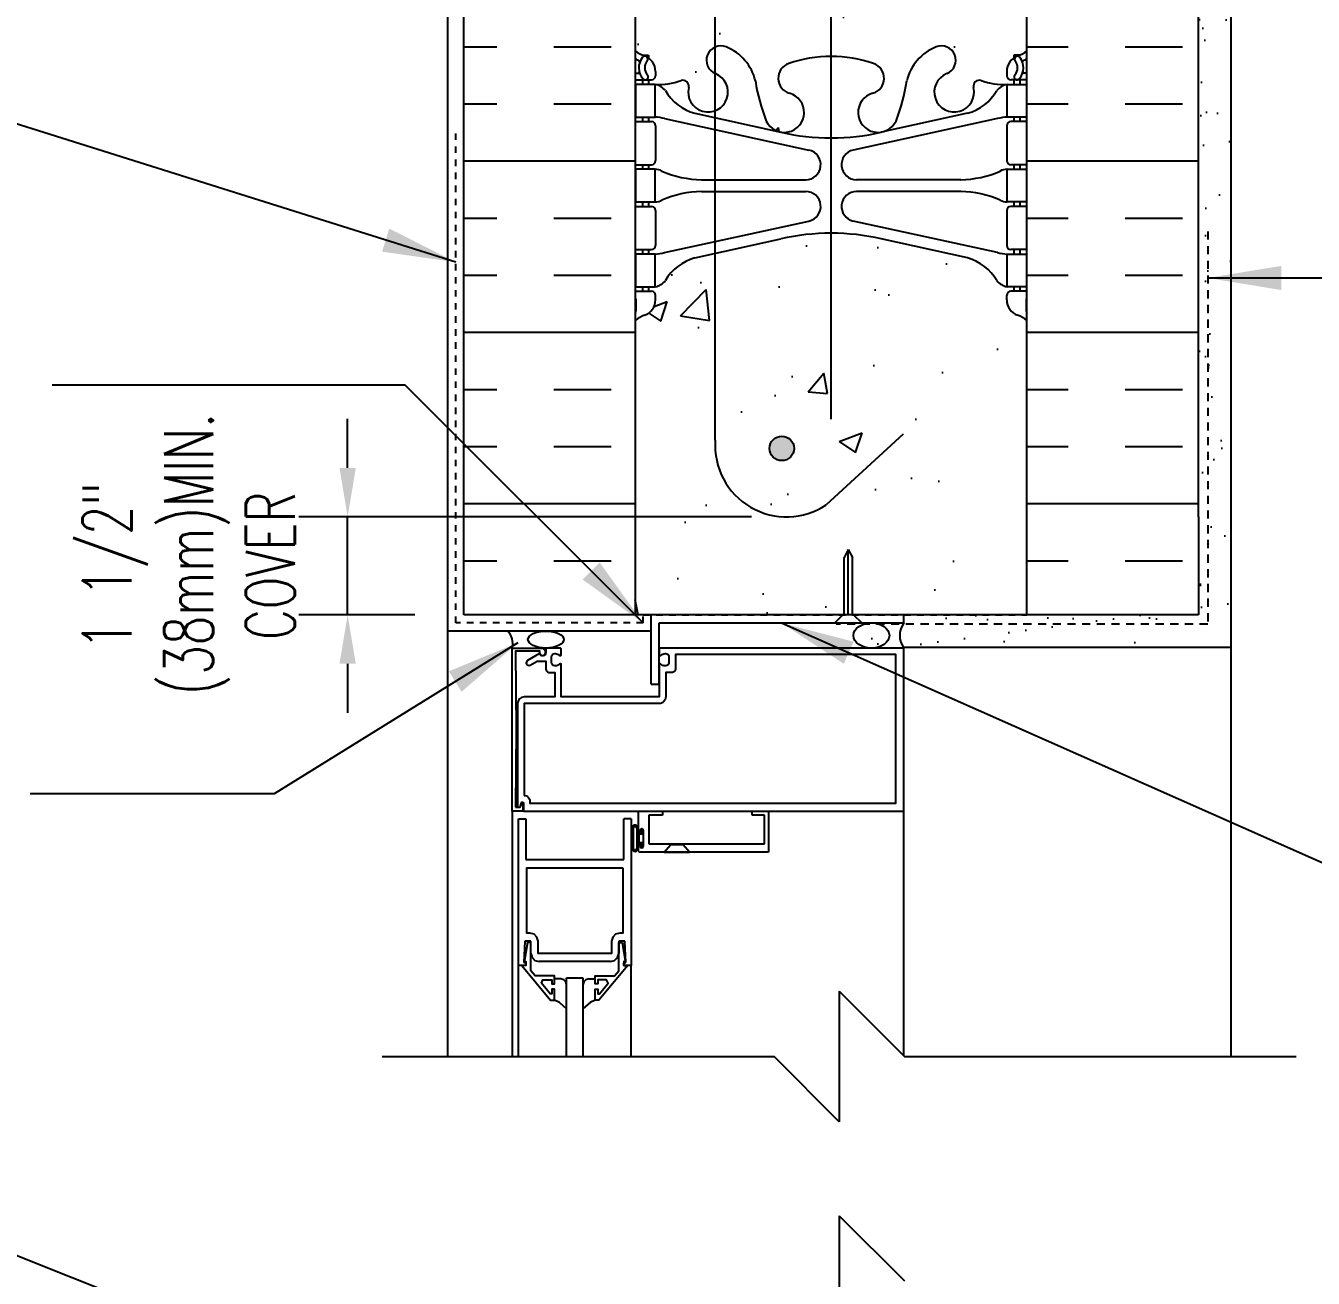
# Model space of a CAD drawing. Header units: inches. Extents: x -6.4 to 42.3, y 55.7 to 149.3.
# Drawn here: x 6.08 to 25.8, y 118.05 to 137.24 of the extents above; entities that cross this region are included whole.
import ezdxf

# ---------------------------------------------------------------- set-up
doc = ezdxf.new("R2010")
doc.units = ezdxf.units.IN
doc.header["$LTSCALE"] = 0.5
doc.header["$MEASUREMENT"] = 0
doc.linetypes.add('DASHED2', pattern=[0.375, 0.25, -0.125])
for name, color, linetype in [('HATCH', 12, 'Continuous'), ('LINE18', 9, 'Continuous'), ('line25', 2, 'Continuous'), ('LINE50', 5, 'Continuous'), ('LINE65', 3, 'Continuous'), ('LINE9', 9, 'Continuous'), ('TEXT', 4, 'Continuous'), ('Web_Edge', 9, 'Continuous')]:
    doc.layers.add(name, color=color, linetype=linetype)
doc.styles.add('DIM', font='romans.shx', dxfattribs={"width": 0.7})
doc.dimstyles.new('ext_12', dxfattribs={"dimscale": 12, "dimtxt": 0.09375, "dimasz": 0.09375, "dimexe": 0.09375, "dimexo": 0.0625, "dimgap": 0.0625, "dimtad": 1, "dimdec": 1, "dimzin": 2, "dimdsep": 46, "dimlunit": 4, "dimtxsty": 'DIM', "dimcen": 0.09, "dimdle": 0.09375, "dimclrt": 4, "dimadec": 0, "dimazin": 0, "dimtfac": 1, "dimtdec": 1, "dimtmove": 1, "dimatfit": 3, "dimfxl": 1, "dimfrac": 2, "dimtolj": 1, "dimtzin": 0, "dimarcsym": 0})
doc.dimstyles.new('ext_8', dxfattribs={"dimscale": 8, "dimtxt": 0.09375, "dimasz": 0.09375, "dimexe": 0.09375, "dimexo": 0.0625, "dimgap": 0.0625, "dimtad": 1, "dimdec": 6, "dimzin": 3, "dimdsep": 46, "dimlunit": 4, "dimtxsty": 'DIM', "dimcen": 0.09, "dimdle": 0.09375, "dimclrt": 4, "dimadec": 0, "dimazin": 0, "dimtfac": 1, "dimtdec": 6, "dimtmove": 2, "dimatfit": 3, "dimfxl": 1, "dimfrac": 2, "dimtolj": 1, "dimtzin": 0, "dimarcsym": 0})

# ---------------------------------------------------------------- blocks, each defined once
blk = doc.blocks.new('*D1')
at = {"layer": 'Defpoints', "color": 0, "transparency": 16777216}
for p in [(11.01, 129.715), (17.698, 129.715), (12.541, 128.215)]:
    blk.add_point(p, dxfattribs=at)
at = {"layer": 'TEXT', "color": 0, "lineweight": -2, "transparency": 16777216}
for p, q in [((11.01, 130.465), (11.01, 131.215)), ((17.198, 129.715), (10.26, 129.715)), ((11.01, 128.215), (11.01, 129.715)), ((12.041, 128.215), (10.26, 128.215)), ((11.01, 127.465), (11.01, 126.715))]:
    blk.add_line(p, q, dxfattribs=at)
at = {"layer": 'TEXT', "color": 0, "transparency": 16777216}
for points in [[(10.885, 130.465), (11.135, 130.465), (11.01, 129.715)], [(10.885, 127.465), (11.135, 127.465), (11.01, 128.215)]]:
    blk.add_solid(points, dxfattribs=at)
at = {"layer": 'TEXT', "color": 4, "transparency": 16777216, "insert": (8.574, 128.965), "char_height": 0.75, "attachment_point": 5, "rotation": 90, "style": 'DIM'}
blk.add_mtext('\\A1;1 1/2" \\P (38mm)MIN. \\PCOVER', dxfattribs=at)

msp = doc.modelspace()

# ---------------------------------------------------------------- hatches: boundary and pattern name
at = {"layer": 'HATCH'}
h = msp.add_hatch(dxfattribs=at)
h.set_pattern_fill('AR-CONC', color=256, scale=0.5)
h.paths.add_polyline_path([(21.2160978, 87.5395802), (21.1110978, 87.5395802, -0.1889729321), (20.9552288, 87.6344247, 0.1963228336), (20.5060978, 87.9806844), (19.1842423, 88.27118, 0.0577946906), (18.4161015, 88.3602665, 0.0577946906), (17.6479607, 88.27118), (16.3261051, 87.9806844, 0.1963228336), (15.8769742, 87.6344247, -0.1889729321), (15.7211051, 87.5395802), (15.6161051, 87.5395802), (15.6161051, 87.4695802), (15.6636051, 87.4695802, -0.4142135624), (15.7261051, 87.4070802), (15.7261051, 87.3395802, -0.3178372452), (15.5594384, 87.1038779, 0.0824145898), (15.4161015, 87.0247715), (15.4161015, 85.498284), (17.4161015, 85.4982726), (18.4161015, 84.4982726), (18.4161015, 86.4982726), (19.4161015, 85.4982726), (21.4161015, 85.4982883), (21.4161015, 87.0247715, 0.0824145898), (21.2727645, 87.1038779, -0.3178372452), (21.1060978, 87.3395802), (21.1060978, 87.4070802, -0.4142135624), (21.1685978, 87.4695802), (21.2160978, 87.4695802)])
h.paths.add_polyline_path([(21.4161015, 93.2434075), (21.4161015, 93.9721406), (21.3411015, 93.7421406, -0.6), (21.2411015, 93.7421406), (21.1921884, 93.8921406), (21.0661015, 93.8921406, -0.4142135624), (21.0161015, 93.9421406), (21.0161015, 93.9721406), (20.9161015, 93.9721406), (20.9161015, 95.4874551, 0.2589583705), (20.6569609, 95.9542535, -0.3113104134), (20.6004014, 96.0843974, 2.1272927511), (20.1878158, 95.8599067, -1), (20.0243872, 95.4513837, -0.3253062267), (19.5578124, 96.1935496, 0.1048804382), (19.3854166, 97.005361, 1.4229132431), (19.0519098, 96.5382762, -0.7355925422), (19.0646946, 96.0802297, -0.0827551475), (18.4161015, 95.9721406, -0.0827551475), (17.7675083, 96.0802297, -0.7355925422), (17.7802932, 96.5382762, 1.4229132431), (17.4467863, 97.005361, 0.1048804382), (17.2743905, 96.1935496, -0.3253062267), (16.8078158, 95.4513837, -1), (16.6443872, 95.8599067, 2.1272927511), (16.2318015, 96.0843974, -0.3113104134), (16.175242, 95.9542535, 0.2589583705), (15.9161015, 95.4874551), (15.9161015, 93.9721406), (15.8161015, 93.9721406), (15.8161015, 93.9421406, -0.4142135624), (15.7661015, 93.8921406), (15.6400145, 93.8921406), (15.5911015, 93.7421406, -0.6), (15.4911015, 93.7421406), (15.4161015, 93.9721406), (15.4161015, 91.1543889, 0.0643975703), (15.5261051, 91.0884294), (15.6161051, 91.0884294), (15.6161051, 91.0467034, -0.2490694202), (15.7261051, 90.8395802), (15.7261051, 90.7720802, -0.4142135624), (15.6636051, 90.7095802), (15.6161051, 90.7095802), (15.6161051, 90.6395802), (15.7211051, 90.6395802, 0.1004604156), (16.1148036, 90.696743, -0.6014354321), (16.234307, 90.5918596, 2.1820948247), (16.6443872, 90.804769, -1), (16.8078158, 91.2132921, -0.2443795114), (17.2562236, 90.6925352, 0.0531565226), (17.4220631, 90.0784536, 0.2232530871), (17.6223909, 89.9135997), (17.6420092, 89.9092883, 0.9554715931), (17.7802932, 90.5027583, -0.7355925422), (17.7675083, 90.9608049, -0.0827551475), (18.4161015, 91.0688939, -0.0827551475), (19.0646946, 90.9608049, -0.7355925422), (19.0519098, 90.5027583, 0.9554715931), (19.1901937, 89.9092883), (19.2098121, 89.9135997, 0.2232530871), (19.4101399, 90.0784536, 0.0531565226), (19.5759793, 90.6925352, -0.2443795114), (20.0243872, 91.2132921, -1), (20.1878158, 90.804769, 2.1820948247), (20.5978959, 90.5918596, -0.6014354321), (20.7173994, 90.696743, 0.1004604156), (21.1110978, 90.6395802), (21.2160978, 90.6395802), (21.2160978, 90.7095802), (21.1685978, 90.7095802, -0.4142135624), (21.1060978, 90.7720802), (21.1060978, 90.8395802, -0.2490694202), (21.2160978, 91.0467034), (21.2160978, 91.0884294), (21.3060978, 91.0884294, 0.0643975703), (21.4161015, 91.1543889)])
h.paths.add_polyline_path([(18.3011006, 97.9779499, 0.4135815914), (17.9261015, 98.3521406), (16.5411015, 98.3521406, 0.4142135624), (15.9161015, 97.7271406), (15.9161015, 97.2004129, 0.5490706968), (16.4500553, 96.8607679), (17.4623785, 97.3345352, -0.0530942443), (17.9129196, 97.4896791, 0.3501185223)])
h.paths.add_polyline_path([(17.9129196, 99.3946021, -0.0530942443), (17.4623785, 99.549746), (16.4500553, 100.0235132, 0.5490706968), (15.9161015, 99.6838683), (15.9161015, 99.1571406, 0.4142135624), (16.5411015, 98.5321406), (17.9261015, 98.5321406, 0.4135815914), (18.3011006, 98.9063313, 0.3501185223)])
h.paths.add_polyline_path([(20.9161015, 99.1571406), (20.9161015, 99.6838683, 0.5490706968), (20.3821476, 100.0235132), (19.3698244, 99.549746, -0.0530942443), (18.9192833, 99.3946021, 0.3501185223), (18.5311023, 98.9063313, 0.4135815914), (18.9061015, 98.5321406), (20.2911015, 98.5321406, 0.4142135624)])
h.paths.add_polyline_path([(20.9161015, 97.7271406, 0.4142135624), (20.2911015, 98.3521406), (18.9061015, 98.3521406, 0.4135815914), (18.5311023, 97.9779499, 0.3501185223), (18.9192833, 97.4896791, -0.0530942443), (19.3698244, 97.3345352), (20.3821476, 96.8607679, 0.5490706968), (20.9161015, 97.2004129)])
h.paths.add_polyline_path([(20.9161015, 101.9310575), (20.7961015, 102.1310575), (20.7961015, 102.2434075), (20.7961015, 102.3557575), (20.9161015, 102.5557575), (20.9161015, 103.6966272, 0.2910966595), (20.6280399, 104.1494872), (19.3698244, 104.738332, 0.0933692721), (18.5629761, 104.9456635, 0.0163324644), (18.4161015, 104.9504624, 0.1098692817), (17.4623785, 104.738332), (16.204163, 104.1494872, 0.2910966595), (15.9161015, 103.6966272), (15.9161015, 102.5557575), (16.0361015, 102.3557575), (16.0361015, 102.2434075), (16.0361015, 102.1310575), (15.9161015, 101.9310575), (15.9161015, 100.7901877, 0.2910966595), (16.204163, 100.3373278), (17.4623785, 99.7484829, 0.1098692817), (18.4161015, 99.5363525, 0.1098692817), (19.3698244, 99.7484829), (20.6280399, 100.3373278, 0.2910966595), (20.9161015, 100.7901877)])
h.paths.add_polyline_path([(18.207655, 105.288492, 0.1570718047), (18.3011006, 105.5804837, 0.4135815914), (17.9261015, 105.9546743), (16.5411015, 105.9546743, 0.4142135624), (15.9161015, 105.3296743), (15.9161015, 104.8029466, 0.5490706968), (16.4500553, 104.4633017), (17.4623785, 104.9370689, -0.0530942443), (17.9129196, 105.0922128, 0.1829837551)])
h.paths.add_polyline_path([(18.3011006, 106.508865, 0.3501185224), (17.9129196, 106.9971359, -0.0530942443), (17.4623785, 107.1522797), (16.4500553, 107.626047, 0.5490706968), (15.9161015, 107.2864021), (15.9161015, 106.7596743, 0.4142135624), (16.5411015, 106.1346743), (17.9261015, 106.1346743, 0.4135815914)], flags=17)
h.paths.add_polyline_path([(20.9161015, 106.7596743), (20.9161015, 107.2864021, 0.5490706968), (20.3821476, 107.626047), (19.3698244, 107.1522797, -0.0516454986), (18.9319485, 107.0000804, -0.001444784), (18.9192833, 106.9971359, 0.3501185223), (18.5311023, 106.508865, 0.4135815914), (18.9061015, 106.1346743), (20.2911015, 106.1346743, 0.4142135624)], flags=17)
h.paths.add_polyline_path([(20.9161015, 105.3296743, 0.4142135624), (20.2911015, 105.9546743), (18.9061015, 105.9546743, 0.4135815914), (18.5311023, 105.5804837, 0.3501185223), (18.9192833, 105.0922128, -0.0530942443), (19.3698244, 104.9370689), (20.3821476, 104.4633017, 0.5490706968), (20.9161015, 104.8029466)])
h.paths.add_polyline_path([(24.0411015, 111.2434075), (12.7911015, 111.2434075), (12.7911015, 107.2434075), (15.4161015, 104.6184075), (15.4161015, 108.9993599), (15.9161015, 108.9993599, 0.2589583705), (16.175242, 108.5325614, -0.3113104134), (16.2318015, 108.4024175, 2.1272927511), (16.6443872, 108.6269082, -1), (16.8078158, 109.0354312, -0.3253062267), (17.2743905, 108.2932653, 0.1048804382), (17.4467863, 107.4814539, 1.4229132431), (17.7802932, 107.9485387, -0.7355925422), (17.7675083, 108.4065853, -0.0827551475), (18.4161015, 108.5146743, -0.0827551475), (19.0646946, 108.4065853, -0.7355925422), (19.0519098, 107.9485387, 1.4229132431), (19.3854166, 107.4814539, 0.1048804382), (19.5578124, 108.2932653, -0.3253062267), (20.0243872, 109.0354312, -1), (20.1878158, 108.6269082, 2.1272927511), (20.6004014, 108.4024175, -0.3113104134), (20.6569609, 108.5325614, 0.2589583705), (20.9161015, 108.9993599), (21.4161015, 108.9993599), (21.4161015, 104.6177981), (24.0411015, 107.2434075)])
h.paths.add_polyline_path([(33.738621, 110.2434075), (33.738621, 111.2434075), (24.5411015, 111.2434075), (24.5411015, 107.2428305), (33.738621, 107.2434253), (33.738621, 108.2434075), (34.738621, 109.2434075), (32.738621, 109.2434075)])
h.paths.add_polyline_path([(12.2911015, 111.2434075), (8.1036015, 111.2434075), (3.6454185, 111.0967368), (3.6454185, 109.3180606), (2.6454185, 108.3180606), (4.6454185, 108.3180606), (3.6454185, 107.3180606), (3.6454185, 105.0934906), (12.2911015, 105.3779266)])
h.paths.add_polyline_path([(21.4161015, 132.7260064, 0.0824145898), (21.2727645, 132.8051129, -0.3178372452), (21.1060978, 133.0408152), (21.1060978, 133.1083152, -0.4142135624), (21.1685978, 133.1708152), (21.2160978, 133.1708152), (21.2160978, 133.2408152), (21.1110978, 133.2408152, -0.1889729321), (20.9552288, 133.3356597, 0.1963228336), (20.5060978, 133.6819194), (19.1842423, 133.972415, 0.0577946906), (18.4161015, 134.0615014, 0.0577946906), (17.6479607, 133.972415), (16.3261051, 133.6819194, 0.1963228336), (15.8769742, 133.3356597, -0.1889729321), (15.7211051, 133.2408152), (15.6161051, 133.2408152), (15.6161051, 133.1708152), (15.6636051, 133.1708152, -0.4142135624), (15.7261051, 133.1083152), (15.7261051, 133.0408152, -0.3178372452), (15.5594384, 132.8051129, 0.0824145898), (15.4161015, 132.7260064), (15.4161015, 128.2148277), (18.6160716, 128.2148277), (18.6160716, 129.095319), (18.6785716, 129.2148277), (18.7410716, 129.095319), (18.7410716, 128.2148277), (21.4161015, 128.2148277)])
h.paths.add_polyline_path([(21.4161015, 138.9446424), (21.4161015, 141.033661, 0.0643975703), (21.3060978, 141.0996205), (21.2160978, 141.0996205), (21.2160978, 141.1413465, -0.2490694202), (21.1060978, 141.3484697), (21.1060978, 141.4159697, -0.4142135624), (21.1685978, 141.4784697), (21.2160978, 141.4784697), (21.2160978, 141.5484697), (21.1110978, 141.5484697, 0.1004604156), (20.7173994, 141.4913069, -0.6014354321), (20.5978959, 141.5961903, 2.1820948247), (20.1878158, 141.3832808, -1), (20.0243872, 140.9747578, -0.2443795114), (19.5759793, 141.4955147, 0.0531565226), (19.4101399, 142.1095963, 1.5531317869), (19.0519098, 141.6852916, -0.7355925422), (19.0646946, 141.227245, -0.0827551475), (18.4161015, 141.119156, -0.0827551475), (17.7675083, 141.227245, -0.7355925422), (17.7802932, 141.6852916, 1.5531317869), (17.4220631, 142.1095963, 0.0531565226), (17.2562236, 141.4955147, -0.2443795114), (16.8078158, 140.9747578, -1), (16.6443872, 141.3832808, 2.1820948247), (16.234307, 141.5961903, -0.6014354321), (16.1148036, 141.4913069, 0.1004604156), (15.7211051, 141.5484697), (15.6161051, 141.5484697), (15.6161051, 141.4784697), (15.6636051, 141.4784697, -0.4142135624), (15.7261051, 141.4159697), (15.7261051, 141.3484697, -0.2490694202), (15.6161051, 141.1413465), (15.6161051, 141.0996205), (15.5261051, 141.0996205, 0.0643975703), (15.4161015, 141.033661), (15.4161015, 138.9446424), (15.4161015, 136.8556239, 0.0643975703), (15.5261051, 136.7896644), (15.6161051, 136.7896644), (15.6161051, 136.7479383, -0.2490694202), (15.7261051, 136.5408152), (15.7261051, 136.4733152, -0.4142135624), (15.6636051, 136.4108152), (15.6161051, 136.4108152), (15.6161051, 136.3408152), (15.7211051, 136.3408152, 0.1004604156), (16.1148036, 136.3979779, -0.6014354321), (16.234307, 136.2930946, 2.1820948247), (16.6443872, 136.506004, -1), (16.8078158, 136.9145271, -0.2443795114), (17.2562236, 136.3937702, 0.0531565226), (17.4220631, 135.7796886, 1.5531317869), (17.7802932, 136.2039933, -0.7355925422), (17.7675083, 136.6620398, -0.0827551475), (18.4161015, 136.7701289, -0.0827551475), (19.0646946, 136.6620398, -0.7355925422), (19.0519098, 136.2039933, 1.5531317869), (19.4101399, 135.7796886, 0.0531565226), (19.5759793, 136.3937702, -0.2443795114), (20.0243872, 136.9145271, -1), (20.1878158, 136.506004, 2.1820948247), (20.5978959, 136.2930946, -0.6014354318), (20.7173994, 136.3979779, 0.1004604157), (21.1110978, 136.3408152), (21.2160978, 136.3408152), (21.2160978, 136.4108152), (21.1685978, 136.4108152, -0.4142135624), (21.1060978, 136.4733152), (21.1060978, 136.5408152, -0.2490694202), (21.2160978, 136.7479383), (21.2160978, 136.7896644), (21.3060978, 136.7896644, 0.0643975703), (21.4161015, 136.8556239)])
h.paths.add_polyline_path([(21.4161015, 147.9446354), (19.5411015, 147.9446323), (18.5411015, 148.9446323), (18.5411015, 146.9446323), (17.5411015, 147.9446323), (15.4161015, 147.9446359), (15.4161015, 145.1632784, 0.0824145898), (15.5594384, 145.084172, -0.3178372452), (15.7261051, 144.8484697), (15.7261051, 144.7809697, -0.4142135624), (15.6636051, 144.7184697), (15.6161051, 144.7184697), (15.6161051, 144.6484697), (15.7211051, 144.6484697, -0.1889729321), (15.8769742, 144.5536252, 0.1963228336), (16.3261051, 144.2073655), (17.6479607, 143.9168699, 0.0577946906), (18.4161015, 143.8277834, 0.0577946906), (19.1842423, 143.9168699), (20.5060978, 144.2073655, 0.1963228336), (20.9552288, 144.5536252, -0.1889729321), (21.1110978, 144.6484697), (21.2160978, 144.6484697), (21.2160978, 144.7184697), (21.1685978, 144.7184697, -0.4142135624), (21.1060978, 144.7809697), (21.1060978, 144.8484697, -0.3178372452), (21.2727645, 145.084172, 0.0824145898), (21.4161015, 145.1632784)])
h = msp.add_hatch(dxfattribs=at)
h.set_pattern_fill('AR-SAND', color=256, scale=0.5, style=0)
h.set_pattern_definition([(37.5, (-2811.8135, -357.8431), (-0.03149668, 0.96341188), [0, -0.76, 0, -0.85, 0, -0.8125]), (7.5, (-2811.8135, -357.8431), (0.88488835, 1.41107303), [0, -0.41, 0, -0.685, 0, -0.2625]), (327.5, (-2812.4285, -357.8431), (1.55707093, 0.00282953), [0, -0.25, 0, -0.9, 0, -1.175]), (317.5, (-2812.4285, -357.8431), (1.5030633, 0.4388378), [0, -0.125, 0, -0.59, 0, -0.675])])
h.paths.add_polyline_path([(24.5411015, 135.0015948), (24.0411015, 135.0015948), (24.0411015, 129.7020107), (24.5411015, 129.7020107)])
h.paths.add_polyline_path([(24.0411015, 135.0015948), (24.5411015, 135.0015948), (24.5411015, 139.2389194), (24.0411015, 139.2389194), (24.0411015, 138.9446424)])
h.paths.add_polyline_path([(24.0411015, 139.2389194), (24.5411015, 139.2389194), (24.5411015, 147.9355848), (24.0411015, 147.9355848)])
h = msp.add_hatch(dxfattribs=at)
h.set_pattern_fill('AR-SAND', color=256, scale=0.5, style=0)
h.set_pattern_definition([(37.5, (-44.9122, -30.9237), (-0.0314967, 0.963412), [0, -0.76, 0, -0.85, 0, -0.8125]), (7.5, (-44.9122, -30.9237), (0.884888, 1.411073), [0, -0.41, 0, -0.685, 0, -0.2625]), (327.5, (-45.5272, -30.9237), (1.557071, 0.0028295), [0, -0.25, 0, -0.9, 0, -1.175]), (317.5, (-45.5272, -30.9237), (1.503063, 0.438838), [0, -0.125, 0, -0.59, 0, -0.675])])
h.paths.add_polyline_path([(18.7507572, 128.2148277, 0.2250226336), (18.612327, 127.9648277), (18.6134565, 127.9648277), (18.6134565, 127.7148277), (24.5411015, 127.7148277), (24.5411015, 129.7020107), (24.0411015, 129.7020107), (24.0411015, 128.2148277)])
at = {"layer": 'LINE65'}
msp.add_hatch(color=256, dxfattribs=at).paths.add_polyline_path([(17.8481239, 130.7645458, 1), (17.4731239, 130.7645458, 1)])

# ---------------------------------------------------------------- linework, layer by layer
at = {"layer": 'HATCH'}
for p, q in [((12.7911015, 136.9187086), (13.2958797, 136.9187086)), ((14.1708797, 136.9187086), (15.0458797, 136.9187086)), ((21.4161015, 136.9187086), (22.0458797, 136.9187086)), ((22.9208797, 136.9187086), (23.7958797, 136.9187086)), ((12.7911015, 136.0437086), (13.2958797, 136.0437086)), ((14.1708797, 136.0437086), (15.0458797, 136.0437086)), ((21.4161015, 136.0437086), (22.0458797, 136.0437086)), ((22.9208797, 136.0437086), (23.7958797, 136.0437086)), ((12.7911015, 135.1687086), (15.4161015, 135.1687086)), ((21.4161015, 135.1687086), (24.0411015, 135.1687086)), ((12.7911015, 134.2937086), (13.2958797, 134.2937086)), ((14.1708797, 134.2937086), (15.0458797, 134.2937086)), ((21.4161015, 134.2937086), (22.0458797, 134.2937086)), ((22.9208797, 134.2937086), (23.7958797, 134.2937086)), ((12.7911015, 133.4187086), (13.2958797, 133.4187086)), ((14.1708797, 133.4187086), (15.0458797, 133.4187086)), ((21.4161015, 133.4187086), (22.0458797, 133.4187086)), ((22.9208797, 133.4187086), (23.7958797, 133.4187086)), ((12.7911015, 132.5437086), (15.4161015, 132.5437086)), ((21.4161015, 132.5437086), (24.0411015, 132.5437086)), ((12.7911015, 131.6687086), (13.2958797, 131.6687086)), ((14.1708797, 131.6687086), (15.0458797, 131.6687086)), ((21.4161015, 131.6687086), (22.0458797, 131.6687086)), ((22.9208797, 131.6687086), (23.7958797, 131.6687086)), ((12.7911015, 130.7937086), (13.2958797, 130.7937086)), ((14.1708797, 130.7937086), (15.0458797, 130.7937086)), ((21.4161015, 130.7937086), (22.0458797, 130.7937086)), ((22.9208797, 130.7937086), (23.7958797, 130.7937086)), ((12.7911015, 129.9187086), (15.4161015, 129.9187086)), ((21.4161015, 129.9187086), (24.0411015, 129.9187086)), ((18.6785716, 128.2148277), (18.6785716, 129.2148277)), ((12.7911015, 129.0437086), (13.2958797, 129.0437086)), ((14.1708797, 129.0437086), (15.0458797, 129.0437086)), ((21.4161015, 129.0437086), (22.0458797, 129.0437086)), ((22.9208797, 129.0437086), (23.7958797, 129.0437086))]:
    msp.add_line(p, q, dxfattribs=at)
at = {"layer": 'HATCH', "color": 4, "linetype": 'DASHED2', "ltscale": 0.5}
for p, q in [((12.6661015, 128.0898277), (12.6661015, 135.6171413)), ((15.5362253, 128.0898277), (15.5362253, 128.2148277)), ((15.5362253, 128.2148277), (21.4161015, 128.2148277)), ((15.5362253, 128.0898277), (12.6661015, 128.0898277))]:
    msp.add_line(p, q, dxfattribs=at)
at = {"layer": 'HATCH', "color": 12}
for p, q in [((13.5321052, 125.2064324), (13.5321052, 121.4478676)), ((19.5319803, 121.4569887), (19.5319803, 125.2064533)), ((13.6277706, 121.4478676), (13.6277706, 122.8411989)), ((15.3517706, 121.4478676), (15.3517706, 122.8411989))]:
    msp.add_line(p, q, dxfattribs=at)
at = {"layer": 'HATCH', "color": 12, "linetype": 'Continuous'}
for p, q in [((14.2757196, 122.6377619), (14.1772706, 122.6377619)), ((14.3206046, 122.6255749), (14.2757196, 122.6377619)), ((14.3206046, 122.6255749), (14.2757196, 122.6377619)), ((14.3525796, 122.5935999), (14.3206046, 122.6255749)), ((14.3525796, 122.5935999), (14.3206046, 122.6255749)), ((14.3647666, 122.5487149), (14.3525796, 122.5935999)), ((14.3647666, 122.5487149), (14.3525796, 122.5935999)), ((14.6269616, 122.5935999), (14.6147746, 122.5487149)), ((14.6269616, 122.5935999), (14.6147746, 122.5487149)), ((14.6589366, 122.6255749), (14.6269616, 122.5935999)), ((14.6589366, 122.6255749), (14.6269616, 122.5935999)), ((14.7038226, 122.6377619), (14.6589366, 122.6255749)), ((14.7038226, 122.6377619), (14.6589366, 122.6255749)), ((14.7038226, 122.6377619), (14.8022706, 122.6377619)), ((14.2543786, 122.2751399), (14.1769596, 122.3117499)), ((14.2543786, 122.2751399), (14.1769596, 122.3117499)), ((14.8025856, 122.3117499), (14.7248566, 122.2751399)), ((14.8025856, 122.3117499), (14.7248566, 122.2751399)), ((14.3647706, 122.1775143), (14.2543786, 122.2751399)), ((14.3185486, 122.2183909), (14.2543786, 122.2751399)), ((14.7248566, 122.2751399), (14.6147706, 122.1786495)), ((14.7248566, 122.2751399), (14.6601116, 122.2183909))]:
    msp.add_line(p, q, dxfattribs=at)
at = {"layer": 'HATCH', "color": 6, "linetype": 'DASHED2'}
msp.add_lwpolyline([(24.1852476, 134.0880902), (24.1852476, 128.0695527), (18.4912093, 128.0695527)], dxfattribs=at)
at = {"layer": 'LINE18'}
for p, q in [((12.5411015, 147.9446424), (12.5411015, 127.9648277)), ((18.6785716, 129.2148277), (18.6160716, 129.095319)), ((18.6785716, 129.2148277), (18.7410716, 129.095319)), ((18.6160716, 128.2148277), (18.6160716, 129.095319)), ((18.7410716, 128.2148277), (18.7410716, 129.095319)), ((15.6569803, 127.1522919), (15.6569803, 128.2148277)), ((18.5973535, 128.2148277), (18.4723535, 128.0898277)), ((18.7597898, 128.2148277), (18.8847898, 128.0898277)), ((19.5319803, 128.0898277), (19.5319803, 128.2148277)), ((15.7819803, 127.1522919), (15.7819803, 128.0898277)), ((15.7819803, 128.0898277), (19.5319803, 128.0898277)), ((15.6569803, 127.9648277), (12.5411015, 127.9648277)), ((12.5411015, 127.9648277), (12.5411015, 121.4478676)), ((24.5411015, 127.7148277), (24.5411015, 121.4478676)), ((15.6569803, 127.1522919), (15.7819803, 127.1522919)), ((13.6277706, 122.8411989), (13.6277706, 125.0911949)), ((13.6277706, 125.0911949), (13.7397706, 125.0911949)), ((13.7397706, 125.0911949), (13.7397706, 124.4661949)), ((15.2397706, 124.4661949), (15.2397706, 125.0911949)), ((15.3517706, 125.0911949), (15.2397706, 125.0911949)), ((15.3517706, 125.0911949), (15.3517706, 122.8411989)), ((15.4590889, 125.2064324), (15.8340903, 125.1998824)), ((15.4590889, 125.2064324), (15.4590889, 124.8984324)), ((15.6250903, 125.1444324), (15.6250903, 124.7064324)), ((15.8340903, 125.1444324), (15.6250903, 125.1444324)), ((15.8340903, 125.1998824), (15.8340903, 125.1444324)), ((17.2090903, 125.2020724), (17.4590903, 125.2064324)), ((17.2090903, 125.1444324), (17.2090903, 125.2020724)), ((17.3970903, 125.1444324), (17.2090903, 125.1444324)), ((17.3970903, 124.7064324), (17.3970903, 125.1444324)), ((17.4590903, 125.2064324), (17.4590903, 124.5814324)), ((15.3653389, 124.9474534), (15.3653389, 124.6354513)), ((15.3853389, 124.9474534), (15.3853389, 124.6354513)), ((15.4393389, 124.9474534), (15.4393389, 124.6354513)), ((15.4593389, 124.9474534), (15.4593389, 124.6354513)), ((15.5183389, 124.8684324), (15.4593389, 124.8684324)), ((15.5333389, 124.8534324), (15.4773389, 124.8534324)), ((15.4773389, 124.7294324), (15.4773389, 124.8534324)), ((15.4930889, 124.8984324), (15.4930889, 124.9164324)), ((15.5183389, 124.8684324), (15.5183389, 124.9264324)), ((15.5333389, 124.9264324), (15.5183389, 124.9264324)), ((15.5333389, 124.8534324), (15.5333389, 124.9264324)), ((15.5390889, 124.9164324), (15.5390889, 124.6664324)), ((15.4590889, 124.6844324), (15.4590889, 124.6124324)), ((15.4593389, 124.7144324), (15.5183389, 124.7144324)), ((15.4773389, 124.7294324), (15.5333389, 124.7294324)), ((15.4930889, 124.6664324), (15.4930889, 124.6844324)), ((15.5183389, 124.6564324), (15.5183389, 124.7144324)), ((15.5183389, 124.6564324), (15.5333389, 124.6564324)), ((15.5333389, 124.6564324), (15.5333389, 124.7294324)), ((15.6250903, 124.7064324), (17.3970903, 124.7064324)), ((15.8602001, 124.5809325), (15.9577001, 124.6930934)), ((16.1476994, 124.6930934), (15.9577002, 124.6930934)), ((16.2451996, 124.5809325), (16.1476997, 124.6930934)), ((13.7397706, 124.4661949), (15.2397706, 124.4661949)), ((17.4590903, 124.5814324), (15.4900889, 124.5814324)), ((15.8601999, 124.5809324), (16.2451997, 124.5809324)), ((13.7240226, 123.2151989), (13.7077706, 122.8911989)), ((13.8177706, 123.2151989), (13.7240226, 123.2151989)), ((13.8177706, 123.0286989), (13.8177706, 123.2151989)), ((15.1617706, 123.2151989), (15.1617706, 123.0286989)), ((15.2555226, 123.2151989), (15.1617706, 123.2151989)), ((15.2717706, 122.8911989), (15.2555226, 123.2151989)), ((13.7077706, 122.8911989), (13.7397706, 122.8911989)), ((13.7397706, 122.8911989), (13.7397706, 122.8411989)), ((13.8177786, 123.0286989), (13.8348116, 122.9656149)), ((13.8348116, 122.9656149), (13.8796476, 122.9207619)), ((13.8796476, 122.9207619), (13.9427276, 122.9037069)), ((15.0367706, 122.9036989), (13.9427706, 122.9036989)), ((15.0367276, 122.9037069), (15.0998376, 122.9207269)), ((15.0998376, 122.9207269), (15.1447076, 122.9655749)), ((15.1447076, 122.9655749), (15.1617626, 123.0286789)), ((15.2397706, 122.8411989), (15.2397706, 122.8911989)), ((15.2397706, 122.8911989), (15.2717706, 122.8911989)), ((13.7397706, 122.8411989), (13.6277706, 122.8411989)), ((15.3517706, 122.8411989), (15.2397706, 122.8411989)), ((14.3647706, 121.4478676), (14.3647706, 122.6536989)), ((14.3647706, 122.6536989), (14.6147706, 122.6536989)), ((14.6147706, 122.6536989), (14.6147706, 121.4478676))]:
    msp.add_line(p, q, dxfattribs=at)
for points in [[(13.5821052, 125.2664324), (13.6551052, 125.2664324), (13.6658705, 125.3066088, -0.3394542589), (13.685189, 125.3214324), (13.6951052, 125.3214324), (13.6951052, 125.2064324), (13.5321052, 125.2064324), (13.5321052, 127.7064324), (13.9761052, 127.7064324, -0.4142135624), (14.0361052, 127.6464324), (14.0361052, 127.6264324, -1), (13.9561052, 127.6264324), (13.9561052, 127.6564324), (13.5821052, 127.6564324), (13.5921052, 126.4564324)], [(14.1319803, 127.5704533, -0.4142135624), (14.1819803, 127.6204533), (14.1924887, 127.6204533, -0.1997729274), (14.2563387, 127.5938819, 0.6693764951), (14.2819803, 127.6044533), (14.2819803, 127.6864533, 0.4142135624), (14.2619803, 127.7064533), (14.0759803, 127.7064533, 0.4142135624), (14.0459803, 127.6764533), (14.0459803, 127.6364533, -0.8490904587), (13.9486095, 127.6204533), (13.7659803, 127.5150123, 1), (13.8059803, 127.4457303), (13.9111557, 127.5064533), (14.0459803, 127.5064533), (14.0459803, 127.3924533, 0.4142135624), (14.1059803, 127.3324533), (14.1819803, 127.3324533), (14.1819803, 126.9564533), (13.7129803, 126.9564533, 0.4142135624), (13.6129803, 126.8564533), (13.6129803, 125.2674533), (13.6529803, 125.2674533), (13.6709084, 125.3343617, -0.876976463), (13.7029803, 125.3301394), (13.7029803, 125.2064533), (19.5319803, 125.2064533), (19.5319803, 127.7064533), (15.8019803, 127.7064533, 0.4142135624), (15.7819803, 127.6864533), (15.7819803, 127.6044533, 0.6693764951), (15.807622, 127.5938819, -0.1997729274), (15.8714719, 127.6204533), (15.8819803, 127.6204533, -0.4142135624), (15.9319803, 127.5704533), (15.9319803, 127.4824533, -0.4142135624), (15.8819803, 127.4324533), (15.8714719, 127.4324533, -0.1997729274), (15.807622, 127.4590247, 0.6693764951), (15.7819803, 127.4484533), (15.7819803, 126.9564533), (14.2819803, 126.9564533), (14.2819803, 127.4484533, 0.6693764951), (14.2563387, 127.4590247, -0.1997729274), (14.1924887, 127.4324533), (14.1819803, 127.4324533, -0.4142135624), (14.1319803, 127.4824533)], [(13.7129803, 125.4464533, -0.4142135624), (13.8029803, 125.3564533), (13.8029803, 125.3314533), (19.4069803, 125.3314533), (19.4069803, 127.6064533), (16.0319803, 127.6064533), (16.0319803, 127.3914533, -0.4142135624), (15.9719803, 127.3314533), (15.8819803, 127.3314533), (15.8819803, 126.9564533, -0.4142135624), (15.7819803, 126.8564533), (13.7129803, 126.8564533)]]:
    msp.add_lwpolyline(points, format="xyb", close=True, dxfattribs=at)
for points in [[(15.2267706, 124.3411949), (15.2267706, 123.3401989), (15.1777706, 123.3401989), (15.1777706, 123.3401909), (15.1146726, 123.3231509), (15.0698196, 123.2782969), (15.0527786, 123.2151989), (15.0527706, 123.2151989), (15.0527706, 123.0286989), (13.9267706, 123.0286989), (13.9267706, 123.2151989), (13.9267626, 123.2151559), (13.9097426, 123.2782659), (13.8648956, 123.3231359), (13.8017906, 123.3401909), (13.8017706, 123.3401989), (13.7527706, 123.3401989), (13.7527706, 124.3411949), (14.1772706, 124.3411949)], [(13.6796486, 122.8411989), (14.1192706, 122.3111989), (14.1772706, 122.3111989), (14.1772706, 122.4801989), (14.1372706, 122.4801989), (14.1372706, 122.4079349), (14.1138106, 122.4079349), (13.9772986, 122.5706279), (14.0018106, 122.6231989), (14.1372706, 122.6231989), (14.1372706, 122.5641989), (14.1772706, 122.5641989), (14.1772706, 122.6821989), (13.8836806, 122.6821989), (13.8177706, 122.7607419), (13.8177706, 123.1971989), (13.7657706, 123.1971989), (13.7167706, 122.9251989), (13.7167706, 122.9051989), (13.7397706, 122.9051989), (13.7397706, 122.8411989)], [(15.2998926, 122.8411989), (14.8602706, 122.3111989), (14.8022706, 122.3111989), (14.8022706, 122.4801989), (14.8422706, 122.4801989), (14.8422706, 122.4079349), (14.8657316, 122.4079349), (15.0022476, 122.5706279), (14.9777316, 122.6231989), (14.8422706, 122.6231989), (14.8422706, 122.5641989), (14.8022706, 122.5641989), (14.8022706, 122.6821989), (15.0958656, 122.6821989), (15.1617706, 122.7607419), (15.1617706, 123.1971989), (15.2137706, 123.1971989), (15.2627706, 122.9251989), (15.2627706, 122.9051989), (15.2397706, 122.9051989), (15.2397706, 122.8411989)]]:
    msp.add_lwpolyline(points, close=True, dxfattribs=at)
for centre, radius, start, end in [((19.7773018, 127.8981405), 0.3113304, 141.99695113, 218.00304887), ((13.268766, 127.7715138), 0.2712622, 346.11814323, 45.45060818), ((15.4123389, 124.9474534), 0.047, 0, 180), ((15.4123389, 124.9474534), 0.027, 0, 180), ((15.4760889, 124.8984324), 0.017, 180, 0), ((15.5160889, 124.9164324), 0.023, 0, 180), ((15.4760889, 124.6844324), 0.017, 0, 180), ((15.5160889, 124.6664324), 0.023, 180, 0), ((15.4123389, 124.6354513), 0.047, 180, 0), ((15.4123389, 124.6354513), 0.027, 180, 0), ((15.4900889, 124.6124324), 0.031, 180, 270)]:
    msp.add_arc(centre, radius, start, end, dxfattribs=at)
for centre, major_axis, ratio in [((19.0332404, 127.8981405), (-0.2746523, 0), 0.6979268428), ((14.0472167, 127.8356405), (0.2746523, 0), 0.4703663586)]:
    msp.add_ellipse(centre, major_axis=major_axis, ratio=ratio, start_param=-4.7123889804, end_param=1.5707963268, dxfattribs=at)
at = {"layer": 'line25'}
for p, q in [((15.4161015, 138.9446424), (15.4161015, 128.2148277)), ((21.4161015, 128.2148277), (21.4161015, 138.9446424))]:
    msp.add_line(p, q, dxfattribs=at)
at = {"layer": 'line25', "color": 12}
msp.add_line((14.0472167, 127.6849772), (14.0472167, 127.7064533), dxfattribs=at)
at = {"layer": 'LINE50'}
for p, q in [((24.0411015, 129.7148277), (24.0411015, 128.2148277)), ((15.4161015, 128.2148277), (12.7911015, 128.2148277)), ((24.0411015, 128.2148277), (15.4161015, 128.2148277))]:
    msp.add_line(p, q, dxfattribs=at)
for points in [[(12.7911015, 128.2148277), (12.7911015, 138.9446424), (13.2286015, 138.9446424), (13.2286015, 139.4446424), (14.7286015, 139.4446424), (14.7286015, 138.9446424), (15.1661015, 138.9446424), (15.4161015, 138.9446424)], [(24.0411015, 129.7148277), (24.0411015, 138.9446424), (23.6036015, 138.9446424), (23.6036015, 139.4446424), (22.1036015, 139.4446424), (22.1036015, 138.9446424), (21.6661015, 138.9446424), (21.4161015, 138.9446424)]]:
    msp.add_lwpolyline(points, dxfattribs=at)
at = {"layer": 'LINE65'}
for p, q in [((18.4093652, 147.0763685), (18.4093652, 131.2148277)), ((16.6423079, 130.8881187), (16.6423079, 144.0219184)), ((19.5209029, 130.9824043), (18.3411509, 129.8981206))]:
    msp.add_line(p, q, dxfattribs=at)
msp.add_circle((17.6606239, 130.7645458), 0.1875, dxfattribs=at)
msp.add_arc((17.7346364, 130.8099496), 1.0951219, 175.90677852, 303.63036406, dxfattribs=at)
at = {"layer": 'LINE9'}
for p, q in [((24.5411015, 147.9446424), (24.5411015, 127.7148277)), ((24.5411015, 127.7148277), (19.5256612, 127.7148277)), ((18.5411015, 122.4478676), (18.5411015, 120.4478676)), ((18.5411015, 122.4478676), (19.5411015, 121.4478676)), ((11.5411015, 121.4478676), (17.5411015, 121.4478676)), ((18.5411015, 120.4478676), (17.5411015, 121.4478676)), ((19.5411015, 121.4478676), (25.5411015, 121.4478676)), ((18.5411015, 119.0103676), (18.5411015, 117.0103676)), ((18.5411015, 119.0103676), (19.5411015, 118.0103676))]:
    msp.add_line(p, q, dxfattribs=at)
at = {"layer": 'Web_Edge'}
for p, q in [((15.5261051, 136.7896644), (15.6161051, 136.7896644)), ((15.6161051, 136.7896644), (15.6161051, 136.7479383)), ((21.3060978, 136.7896644), (21.2160978, 136.7896644)), ((21.2160978, 136.7896644), (21.2160978, 136.7479383)), ((15.4161015, 136.5108152), (15.4579806, 136.5108152)), ((15.7261051, 136.5408152), (15.7261051, 136.4733152)), ((21.1060978, 136.5408152), (21.1060978, 136.4733152)), ((21.4161015, 136.5108152), (21.3742223, 136.5108152)), ((15.4161015, 136.4108152), (15.6636051, 136.4108152)), ((15.5261051, 136.4108152), (15.5261051, 136.3408152)), ((15.6161051, 136.4108152), (15.6161051, 136.3408152)), ((21.4161015, 136.4108152), (21.1685978, 136.4108152)), ((21.2160978, 136.4108152), (21.2160978, 136.3408152)), ((21.3060978, 136.4108152), (21.3060978, 136.3408152)), ((16.3261051, 135.899711), (17.6479607, 135.6092154)), ((20.5060978, 135.899711), (19.1842423, 135.6092154)), ((15.4161015, 135.7708152), (15.6636051, 135.7708152)), ((15.5261051, 135.8408152), (15.5261051, 135.7708152)), ((15.6161051, 135.8408152), (15.6161051, 135.7708152)), ((15.7261051, 135.7083152), (15.7261051, 135.1733152)), ((15.865105, 135.8170125), (18.0763402, 135.3354546)), ((20.967098, 135.8170125), (18.7558627, 135.3354546)), ((21.1060978, 135.7083152), (21.1060978, 135.1733152)), ((21.4161015, 135.7708152), (21.1685978, 135.7708152)), ((21.2160978, 135.8408152), (21.2160978, 135.7708152)), ((21.3060978, 135.8408152), (21.3060978, 135.7708152)), ((15.4161015, 135.1108152), (15.6636051, 135.1108152)), ((15.5261051, 135.1108152), (15.5261051, 135.0408152)), ((15.6161051, 135.1108152), (15.6161051, 135.0408152)), ((21.4161015, 135.1108152), (21.1685978, 135.1108152)), ((21.2160978, 135.1108152), (21.2160978, 135.0408152)), ((21.3060978, 135.1108152), (21.3060978, 135.0408152)), ((16.430831, 134.8808152), (18.0269727, 134.8808152)), ((20.4013719, 134.8808152), (18.8052302, 134.8808152)), ((15.5261051, 134.5408152), (15.5261051, 134.4708152)), ((15.6161051, 134.5408152), (15.6161051, 134.4708152)), ((16.430831, 134.7008152), (18.0269727, 134.7008152)), ((20.4013719, 134.7008152), (18.8052302, 134.7008152)), ((21.2160978, 134.5408152), (21.2160978, 134.4708152)), ((21.3060978, 134.5408152), (21.3060978, 134.4708152)), ((15.4161015, 134.4708152), (15.6636051, 134.4708152)), ((15.7261051, 134.4083152), (15.7261051, 133.8733152)), ((21.1060978, 134.4083152), (21.1060978, 133.8733152)), ((21.4161015, 134.4708152), (21.1685978, 134.4708152)), ((15.865105, 133.7646179), (18.0763402, 134.2461758)), ((20.967098, 133.7646179), (18.7558627, 134.2461758)), ((16.3261051, 133.6819194), (17.6479607, 133.972415)), ((20.5060978, 133.6819194), (19.1842423, 133.972415)), ((15.4161015, 133.8108152), (15.6636051, 133.8108152)), ((15.5261051, 133.8108152), (15.5261051, 133.7408152)), ((15.6161051, 133.8108152), (15.6161051, 133.7408152)), ((21.4161015, 133.8108152), (21.1685978, 133.8108152)), ((21.2160978, 133.8108152), (21.2160978, 133.7408152)), ((21.3060978, 133.8108152), (21.3060978, 133.7408152)), ((15.4161015, 133.1708152), (15.6636051, 133.1708152)), ((15.5261051, 133.2408152), (15.5261051, 133.1708152)), ((15.6161051, 133.2408152), (15.6161051, 133.1708152)), ((21.4161015, 133.1708152), (21.1685978, 133.1708152)), ((21.2160978, 133.2408152), (21.2160978, 133.1708152)), ((21.3060978, 133.2408152), (21.3060978, 133.1708152)), ((15.4261051, 133.0508152), (15.4261051, 132.8647451)), ((15.7261051, 133.0408152), (15.7261051, 133.1083152)), ((21.1060978, 133.0408152), (21.1060978, 133.1083152)), ((21.4060978, 133.0508152), (21.4060978, 132.8647451))]:
    msp.add_line(p, q, dxfattribs=at)
for points in [[(15.4211051, 135.8408152), (15.7211051, 135.8408152), (15.7211051, 136.3408152), (15.4211051, 136.3408152)], [(21.4110978, 135.8408152), (21.1110978, 135.8408152), (21.1110978, 136.3408152), (21.4110978, 136.3408152)], [(15.4211051, 134.5408152), (15.7211051, 134.5408152), (15.7211051, 135.0408152), (15.4211051, 135.0408152)], [(21.4110978, 134.5408152), (21.1110978, 134.5408152), (21.1110978, 135.0408152), (21.4110978, 135.0408152)], [(15.4211051, 133.2408152), (15.7211051, 133.2408152), (15.7211051, 133.7408152), (15.4211051, 133.7408152)], [(21.4110978, 133.2408152), (21.1110978, 133.2408152), (21.1110978, 133.7408152), (21.4110978, 133.7408152)]]:
    msp.add_lwpolyline(points, close=True, dxfattribs=at)
for centre, radius, start, end in [((16.7261015, 136.7102656), 0.22, 68.19625201, 248.19625201), ((16.5311015, 136.2228233), 0.745, 13.26522148, 68.19625201), ((20.3011015, 136.2228233), 0.745, 111.80374799, 166.73477852), ((20.1061015, 136.7102656), 0.22, 291.80374799, 111.80374799), ((15.7261051, 137.247922), 0.5, 231.6833368, 250.52877936), ((15.7261051, 137.247922), 0.6, 238.89067372, 245.07477071), ((15.7198125, 136.5953746), 0.25, 140.114512, 222.46086784), ((15.4648153, 136.6856697), 0.02, 340.79160221, 65.07477071), ((15.5620461, 136.7262713), 0.0450092, 319.18789923, 141.44800068), ((15.4761051, 136.5408152), 0.25, 0, 70.52877936), ((15.7198125, 136.5953746), 0.16, 140.0000772, 222.46086784), ((18.4161015, 134.7701289), 2, 90, 108.92296391), ((18.4161015, 134.7701289), 2, 71.07703609, 90), ((21.3560978, 136.5408152), 0.25, 109.47122064, 180), ((21.2701568, 136.7262713), 0.0450092, 38.55199932, 220.81210077), ((21.1123904, 136.5953746), 0.16, 317.53913216, 39.9999228), ((21.1060978, 137.247922), 0.5, 289.47122064, 308.3166632), ((21.1123904, 136.5953746), 0.25, 317.53913216, 39.885488), ((21.3673877, 136.6856697), 0.02, 114.92522929, 199.20839779), ((21.1060978, 137.247922), 0.6, 294.92522929, 301.10932628), ((15.4579806, 136.5308152), 0.02, 270, 14.1540658), ((15.5685761, 136.4569819), 0.045, 222.46086784, 42.46086784), ((16.5311015, 136.2228233), 0.305, 166.67950567, 68.19625201), ((17.8453395, 136.4350105), 0.24, 108.92296391, 254.27465405), ((18.9868634, 136.4350105), 0.24, 285.72534595, 71.07703609), ((20.3011015, 136.2228233), 0.305, 111.80374799, 13.32049433), ((21.2636268, 136.4569819), 0.045, 137.53913216, 317.53913216), ((21.3742223, 136.5308152), 0.02, 165.8459342, 270), ((15.6636051, 136.4733152), 0.0625, 270, 0), ((15.777138, 137.3392441), 1, 266.78786644, 289.90670316), ((15.6780467, 136.0945511), 0.25, 37.27766183, 80.08230222), ((16.1467283, 136.3138304), 0.09, 346.67950567, 108.8651388), ((20.219065, 136.8644837), 3, 189.02726741, 201.19838998), ((16.613138, 136.8644837), 3, 338.80161002, 350.97273259), ((20.6854746, 136.3138304), 0.09, 71.1348612, 193.32049433), ((21.0550649, 137.3392441), 1, 250.09329684, 273.21213356), ((21.1541562, 136.0945511), 0.25, 99.91769778, 142.72233817), ((21.1685978, 136.4733152), 0.0625, 180, 270), ((16.5254765, 136.6227262), 0.75, 210.15498047, 254.58380911), ((17.6976302, 135.9104088), 0.305, 205.37817318, 74.27465405), ((19.1345728, 135.9104088), 0.305, 105.72534595, 334.62182682), ((20.3067264, 136.6227262), 0.75, 285.41619089, 329.84501953), ((15.6636051, 135.7083152), 0.0625, 0, 90), ((15.6304563, 134.8449323), 1, 76.42908795, 84.79906908), ((21.2017466, 134.8449323), 1, 95.20093092, 103.57091205), ((21.1685978, 135.7083152), 0.0625, 90, 180), ((18.4161015, 138.8762871), 3.3561582, 256.76915084, 270), ((18.4161015, 138.8762871), 3.3561582, 270, 283.23084916), ((18.0269727, 135.1108152), 0.23, 270, 77.60550866), ((18.8052302, 135.1108152), 0.23, 102.39449134, 270), ((15.6636051, 135.1733152), 0.0625, 270, 0), ((21.1685978, 135.1733152), 0.0625, 180, 270), ((15.7169823, 134.8221315), 0.2187225, 60.49374659, 88.91995366), ((16.4609808, 136.4805311), 1.6, 246.56733889, 268.92027732), ((20.3712221, 136.4805311), 1.6, 271.07972268, 293.43266111), ((21.1152206, 134.8221315), 0.2187225, 91.08004634, 119.50625341), ((15.7169823, 134.7594988), 0.2187225, 271.08004634, 299.50625341), ((15.7169823, 134.7594988), 0.2187225, 271.08004634, 299.50625341), ((16.4609808, 133.1010993), 1.6, 91.07972268, 113.43266111), ((16.4609808, 133.1010993), 1.6, 91.07972268, 113.43266111), ((18.0269727, 134.4708152), 0.23, 282.39449134, 90), ((18.8052302, 134.4708152), 0.23, 90, 257.60550866), ((20.3712221, 133.1010993), 1.6, 66.56733889, 88.92027732), ((20.3712221, 133.1010993), 1.6, 66.56733889, 88.92027732), ((21.1152206, 134.7594988), 0.2187225, 240.49374659, 268.91995366), ((21.1152206, 134.7594988), 0.2187225, 240.49374659, 268.91995366), ((15.6636051, 134.4083152), 0.0625, 0, 90), ((21.1685978, 134.4083152), 0.0625, 90, 180), ((18.4161015, 130.7053432), 3.3561582, 90, 103.23084916), ((18.4161015, 130.7053432), 3.3561582, 76.76915084, 90), ((15.6636051, 133.8733152), 0.0625, 270, 0), ((15.6304563, 134.7366981), 1, 275.20093092, 283.57091205), ((21.2017466, 134.7366981), 1, 256.42908795, 264.79906908), ((21.1685978, 133.8733152), 0.0625, 180, 270), ((16.5254765, 132.9589041), 0.75, 105.41619089, 149.84501953), ((20.3067264, 132.9589041), 0.75, 30.15498047, 74.58380911), ((15.6780467, 133.4870792), 0.25, 279.91769778, 322.72233817), ((21.1541562, 133.4870792), 0.25, 217.27766183, 260.08230222), ((15.6636051, 133.1083152), 0.0625, 360, 90), ((21.1685978, 133.1083152), 0.0625, 90, 180), ((15.4061051, 133.0508152), 0.02, 0, 60.01197546), ((15.4761051, 133.0408152), 0.25, 289.47122064, 360), ((21.3560978, 133.0408152), 0.25, 180, 250.52877936), ((21.4260978, 133.0508152), 0.02, 119.98802454, 180), ((15.7261051, 132.3337084), 0.6, 121.07295091, 121.10932628), ((15.7261051, 132.3337084), 0.5, 109.47122064, 128.3166632), ((15.4061051, 132.8647451), 0.02, 301.07295091, 0), ((21.1060978, 132.3337084), 0.5, 51.6833368, 70.52877936), ((21.4260978, 132.8647451), 0.02, 180, 238.92704909), ((21.1060978, 132.3337084), 0.6, 58.89067372, 58.92704909)]:
    msp.add_arc(centre, radius, start, end, dxfattribs=at)

# ---------------------------------------------------------------- dimensions: what is measured, and where the dimension line sits
at = {"layer": 'TEXT'}
dim = msp.add_linear_dim(base=(11.0104554, 129.7148277), p1=(12.5411015, 128.2148277), p2=(17.6976302, 129.7148277), angle=90, text='<> \\P (38mm)MIN. \\PCOVER', dimstyle='ext_8', dxfattribs=at)
dim.commit()
dim.dimension.update_dxf_attribs({"geometry": '*D1', "text_midpoint": (8.5741794, 128.9648277), "dimtype": 160})

# ---------------------------------------------------------------- leaders
for points in [[(12.6661015, 133.6171413), (3.2136522, 136.5937129), (1.7080252, 136.5937129)], [(24.1852476, 133.3752927), (31.46961, 133.3752927), (33.156122, 133.3752927)], [(15.5362253, 128.0898277), (11.8906062, 131.7354467), (6.4826197, 131.7354467)], [(17.6569803, 128.0898277), (27.4429483, 123.7517334), (30.5818039, 123.7517334)], [(13.6146393, 127.7855237), (9.8859559, 125.4752106), (6.1490886, 125.4752106)], [(13.5321052, 115.3817471), (0.7794078, 120.444006), (-0.7262192, 120.444006)]]:
    msp.add_leader(points, dimstyle='ext_12', override={"dimgap": 0.0625, "dimtad": 0}, dxfattribs=at)

doc.saveas('drawing.dxf')
